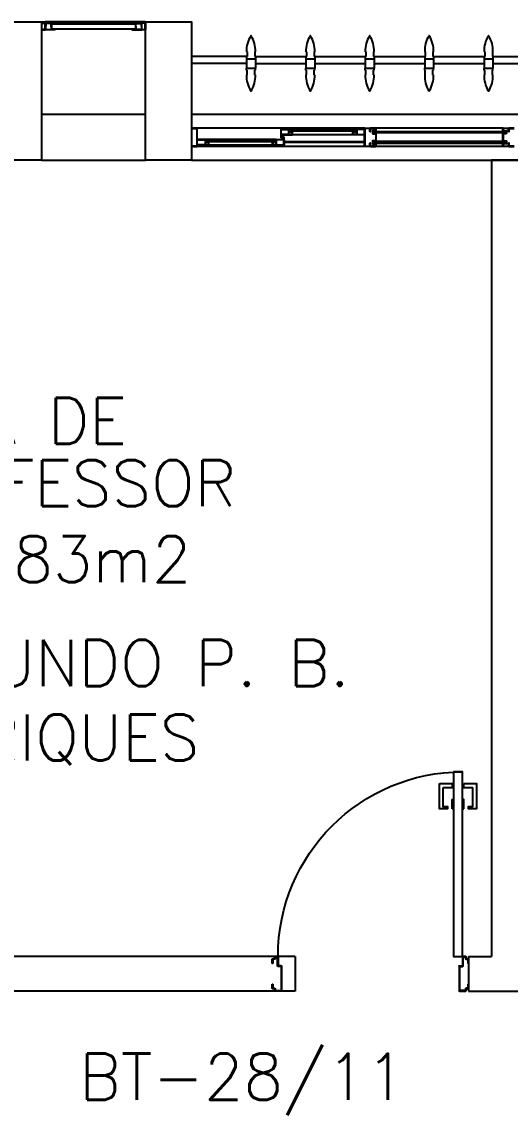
# Model space of a CAD drawing. Header units: millimetres. Extents: x 2128 to 2646, y 1972 to 2207.
# Drawn here: x 2401.926 to 2404.043, y 2021.227 to 2025.965 of the extents above; entities that cross this region are included whole.
import ezdxf

# ---------------------------------------------------------------- set-up
doc = ezdxf.new("R2010")
doc.units = ezdxf.units.MM
for name, color, linetype in [('AR-ALV', 2, 'Continuous'), ('AR-ESQ', 1, 'Continuous'), ('AR-ESTC', 3, 'Continuous'), ('AR-PEITORIL', 1, 'Continuous'), ('AR-PORTA', 1, 'Continuous'), ('BR-PAINEL', 1, 'Continuous'), ('BR-SUPORTE', 1, 'Continuous'), ('DT-ESQ-BAGUETE-C', 1, 'Continuous'), ('DT-ESQ-BAGUETE-V', 1, 'Continuous'), ('DT-ESQ-CHAPA DOBRADA-V', 1, 'Continuous'), ('DT-ESQ-MARCO-V', 1, 'Continuous'), ('DT-ESQ-PERFIL CADEIRA-C', 2, 'Continuous'), ('DT-ESQ-PERFIL CADEIRA-V', 2, 'Continuous'), ('DT-ESQ-PERFIL U SIMPLES-C', 2, 'Continuous'), ('DT-ESQ-PERFIL U-C', 2, 'Continuous'), ('DT-ESQ-PERFIL U-V', 1, 'Continuous'), ('DT-ESQ-VENEZIANA-C', 1, 'Continuous'), ('DT-ESQ-VENEZIANA-V', 1, 'Continuous'), ('DT-ESQ-VIDRO-C', 2, 'Continuous'), ('DT-ESQ-VIDRO-V', 71, 'Continuous'), ('DT-TXTMOD', 1, 'Continuous'), ('ENDEREÇO', 2, 'Continuous'), ('maçaneta', 1, 'Continuous'), ('mov', 1, 'Continuous'), ('PM-PERFIL U-C', 2, 'Continuous'), ('pm1', 2, 'Continuous'), ('TEXTO', 2, 'Continuous'), ('Área', 2, 'Continuous')]:
    doc.layers.add(name, color=color, linetype=linetype)
doc.styles.add('S10', font='simplex.shx', dxfattribs={"height": 0.1})
doc.styles.add('UNB-100', font='simplex.shx', dxfattribs={"height": 0.2})
doc.styles.add('UNB1-100', font='simplex.shx', dxfattribs={"height": 0.2})

# ---------------------------------------------------------------- blocks, each defined once
blk = doc.blocks.new('EF35-P')
at = {"layer": 'DT-ESQ-BAGUETE-C', "ltscale": 0.1}
for points in [[(4.7975, -0.08), (4.784, -0.08), (4.784, -0.0785), (4.797, -0.0785, 0.414214), (4.7975, -0.078), (4.7975, -0.067, 0.414214), (4.797, -0.0665), (4.784, -0.0665), (4.784, -0.065), (4.7975, -0.065, -0.414214), (4.799, -0.0665), (4.799, -0.0785, -0.414214)], [(5.0765, -0.08), (5.09, -0.08), (5.09, -0.0785), (5.077, -0.0785, -0.414214), (5.0765, -0.078), (5.0765, -0.067, -0.414214), (5.077, -0.0665), (5.09, -0.0665), (5.09, -0.065), (5.0765, -0.065, 0.414214), (5.075, -0.0665), (5.075, -0.0785, 0.414214)], [(4.4485, -0.125), (4.435, -0.125), (4.435, -0.1235), (4.448, -0.1235, 0.414214), (4.4485, -0.123), (4.4485, -0.112, 0.414214), (4.448, -0.1115), (4.435, -0.1115), (4.435, -0.11), (4.4485, -0.11, -0.414214), (4.45, -0.1115), (4.45, -0.1235, -0.414214)], [(4.714, -0.125), (4.7275, -0.125), (4.7275, -0.1235), (4.7145, -0.1235, -0.414214), (4.714, -0.123), (4.714, -0.112, -0.414214), (4.7145, -0.1115), (4.7275, -0.1115), (4.7275, -0.11), (4.714, -0.11, 0.414214), (4.7125, -0.1115), (4.7125, -0.1235, 0.414214)]]:
    blk.add_lwpolyline(points, format="xyb", close=True, dxfattribs=at)
at = {"layer": 'DT-ESQ-BAGUETE-V', "ltscale": 0.1}
for p, q in [((4.7975, -0.065), (5.0765, -0.065)), ((4.4485, -0.11), (4.714, -0.11))]:
    blk.add_line(p, q, dxfattribs=at)
at = {"layer": 'DT-ESQ-CHAPA DOBRADA-V', "ltscale": 0.1}
for p, q in [((4.4, -0.077), (4.749, -0.077)), ((4.4, -0.08), (4.749, -0.08))]:
    blk.add_line(p, q, dxfattribs=at)
at = {"layer": 'DT-ESQ-MARCO-V', "ltscale": 0.1}
for p, q in [((3.7985, -0.06), (4.3515, -0.06)), ((3.7985, -0.14), (4.3515, -0.14))]:
    blk.add_line(p, q, dxfattribs=at)
at = {"layer": 'DT-ESQ-PERFIL CADEIRA-C', "ltscale": 0.1}
for p, q in [((4.751, -0.0885), (4.7975, -0.0885)), ((5.125, -0.0885), (5.0765, -0.0885)), ((4.4, -0.1335), (4.4485, -0.1335)), ((4.7605, -0.1335), (4.714, -0.1335))]:
    blk.add_line(p, q, dxfattribs=at)
for points in [[(4.7975, -0.087, -1), (4.7975, -0.09), (4.751, -0.09, -0.414214), (4.749, -0.088), (4.749, -0.067, -0.414214), (4.751, -0.065), (4.7825, -0.065, -0.414214), (4.784, -0.0665), (4.784, -0.087)], [(4.784, -0.0885, -0.198913), (4.7829, -0.0881, -0.198913), (4.7825, -0.087), (4.7825, -0.067, 0.414214), (4.782, -0.0665), (4.751, -0.0665, 0.414214), (4.7505, -0.067), (4.7505, -0.088, 0.414214), (4.751, -0.0885)], [(5.0765, -0.09), (5.125, -0.09), (5.125, -0.0885), (5.09, -0.0885, 0.198912), (5.0911, -0.0881, 0.198913), (5.0915, -0.087), (5.0915, -0.067, -0.414214), (5.092, -0.0665), (5.125, -0.0665), (5.125, -0.065), (5.0915, -0.065, 0.414214), (5.09, -0.0665), (5.09, -0.0785), (5.09, -0.08), (5.09, -0.087), (5.0765, -0.087, 1)], [(4.4485, -0.135), (4.4, -0.135), (4.4, -0.1335), (4.435, -0.1335, -0.198912), (4.4339, -0.1331, -0.198913), (4.4335, -0.132), (4.4335, -0.112, 0.414214), (4.433, -0.1115), (4.4, -0.1115), (4.4, -0.11), (4.4335, -0.11, -0.414214), (4.435, -0.1115), (4.435, -0.1235), (4.435, -0.125), (4.435, -0.132), (4.4485, -0.132, -1)], [(4.714, -0.132, 1), (4.714, -0.135), (4.7605, -0.135, 0.414214), (4.7625, -0.133), (4.7625, -0.112, 0.414214), (4.7605, -0.11), (4.729, -0.11, 0.414214), (4.7275, -0.1115), (4.7275, -0.132)], [(4.7275, -0.1335, 0.198913), (4.7286, -0.1331, 0.198913), (4.729, -0.132), (4.729, -0.112, -0.414214), (4.7295, -0.1115), (4.7605, -0.1115, -0.414214), (4.761, -0.112), (4.761, -0.133, -0.414214), (4.7605, -0.1335)]]:
    blk.add_lwpolyline(points, format="xyb", close=True, dxfattribs=at)
at = {"layer": 'DT-ESQ-PERFIL CADEIRA-V', "ltscale": 0.1}
for p, q in [((4.7825, -0.09), (5.0765, -0.09)), ((4.4485, -0.135), (4.714, -0.135))]:
    blk.add_line(p, q, dxfattribs=at)
at = {"layer": 'DT-ESQ-PERFIL U SIMPLES-C', "ltscale": 0.1}
for points in [[(4.751, -0.102), (4.759, -0.102), (4.759, -0.1005), (4.751, -0.1005, -0.414214), (4.7505, -0.1), (4.7505, -0.092, -0.414214), (4.751, -0.0915), (4.759, -0.0915), (4.759, -0.09), (4.751, -0.09, 0.414214), (4.749, -0.092), (4.749, -0.1, 0.414214)], [(4.7605, -0.098), (4.7525, -0.098), (4.7525, -0.0995), (4.7605, -0.0995, -0.414214), (4.761, -0.1), (4.761, -0.108, -0.414214), (4.7605, -0.1085), (4.7525, -0.1085), (4.7525, -0.11), (4.7605, -0.11, 0.414214), (4.7625, -0.108), (4.7625, -0.1, 0.414214)]]:
    blk.add_lwpolyline(points, format="xyb", close=True, dxfattribs=at)
at = {"layer": 'DT-ESQ-PERFIL U-C', "ltscale": 0.1}
for points in [[(3.7515, -0.14), (3.7735, -0.14, 0.414214), (3.775, -0.1385), (3.775, -0.125), (3.7735, -0.125), (3.7735, -0.138, -0.414214), (3.773, -0.1385), (3.752, -0.1385, -0.414214)], [(3.752, -0.0615), (3.773, -0.0615, -0.414214), (3.7735, -0.062), (3.7735, -0.075), (3.775, -0.075), (3.775, -0.0615, 0.414214), (3.7735, -0.06), (3.7515, -0.06, 0.414214)]]:
    blk.add_lwpolyline(points, format="xyb", dxfattribs=at)
for points in [[(3.8, -0.1285), (3.8, -0.1385, -0.414214), (3.7985, -0.14), (3.7765, -0.14, -0.414214), (3.775, -0.1385), (3.775, -0.125), (3.7765, -0.125), (3.7765, -0.138, 0.414214), (3.777, -0.1385), (3.798, -0.1385, 0.414214), (3.7985, -0.138), (3.7985, -0.1285), (3.7855, -0.1285, -0.414214), (3.784, -0.127), (3.784, -0.117, -0.414214), (3.7855, -0.1155), (3.7985, -0.1155), (3.7985, -0.0845), (3.7855, -0.0845, -0.414214), (3.784, -0.083), (3.784, -0.073, -0.414214), (3.7855, -0.0715), (3.7985, -0.0715), (3.7985, -0.062, 0.414214), (3.798, -0.0615), (3.777, -0.0615, 0.414214), (3.7765, -0.062), (3.7765, -0.075), (3.775, -0.075), (3.775, -0.0615, -0.414214), (3.7765, -0.06), (3.7985, -0.06, -0.414214), (3.8, -0.0615), (3.8, -0.0715, -0.414214), (3.7985, -0.073), (3.7855, -0.073), (3.7855, -0.083), (3.7985, -0.083), (3.7985, -0.083, -0.414214), (3.8, -0.0845), (3.8, -0.1155, -0.414214), (3.7985, -0.117), (3.7985, -0.117), (3.7855, -0.117), (3.7855, -0.127), (3.7985, -0.127, -0.414214)], [(4.35, -0.1285), (4.35, -0.1385, 0.414214), (4.3515, -0.14), (4.3735, -0.14, 0.414214), (4.375, -0.1385), (4.375, -0.125), (4.3735, -0.125), (4.3735, -0.138, -0.414214), (4.373, -0.1385), (4.352, -0.1385, -0.414214), (4.3515, -0.138), (4.3515, -0.1285), (4.3645, -0.1285, 0.414214), (4.366, -0.127), (4.366, -0.117, 0.414214), (4.3645, -0.1155), (4.3515, -0.1155), (4.3515, -0.0845), (4.3645, -0.0845, 0.414214), (4.366, -0.083), (4.366, -0.073, 0.414214), (4.3645, -0.0715), (4.3515, -0.0715), (4.3515, -0.062, -0.414214), (4.352, -0.0615), (4.373, -0.0615, -0.414214), (4.3735, -0.062), (4.3735, -0.075), (4.375, -0.075), (4.375, -0.0615, 0.414214), (4.3735, -0.06), (4.3515, -0.06, 0.414214), (4.35, -0.0615), (4.35, -0.0715, 0.414214), (4.3515, -0.073), (4.3645, -0.073), (4.3645, -0.083), (4.3515, -0.083), (4.3515, -0.083, 0.414214), (4.35, -0.0845), (4.35, -0.1155, 0.414214), (4.3515, -0.117), (4.3515, -0.117), (4.3645, -0.117), (4.3645, -0.127), (4.3515, -0.127, 0.414214)], [(4.375, -0.0615, -0.414214), (4.3765, -0.06), (4.3985, -0.06, -0.414214), (4.4, -0.0615), (4.4, -0.1385, -0.414214), (4.3985, -0.14), (4.3765, -0.14, -0.414214), (4.375, -0.1385), (4.375, -0.125), (4.3765, -0.125), (4.3765, -0.138, 0.414214), (4.377, -0.1385), (4.398, -0.1385, 0.414214), (4.3985, -0.138), (4.3985, -0.062, 0.414214), (4.398, -0.0615), (4.377, -0.0615, 0.414214), (4.3765, -0.062), (4.3765, -0.075), (4.375, -0.075)], [(5.15, -0.0615, 0.414214), (5.1485, -0.06), (5.1265, -0.06, 0.414214), (5.125, -0.0615), (5.125, -0.1385, 0.414214), (5.1265, -0.14), (5.1485, -0.14, 0.414214), (5.15, -0.1385), (5.15, -0.125), (5.1485, -0.125), (5.1485, -0.138, -0.414214), (5.148, -0.1385), (5.127, -0.1385, -0.414214), (5.1265, -0.138), (5.1265, -0.062, -0.414214), (5.127, -0.0615), (5.148, -0.0615, -0.414214), (5.1485, -0.062), (5.1485, -0.075), (5.15, -0.075)]]:
    blk.add_lwpolyline(points, format="xyb", close=True, dxfattribs=at)
at = {"layer": 'DT-ESQ-PERFIL U-V', "ltscale": 0.1}
for p, q in [((4.3985, -0.06), (5.1265, -0.06)), ((4.3985, -0.14), (5.1265, -0.14))]:
    blk.add_line(p, q, dxfattribs=at)
at = {"layer": 'DT-ESQ-VIDRO-C', "ltscale": 0.1}
for points in [[(4.3625, -0.081), (4.3625, -0.075), (3.7875, -0.075), (3.7875, -0.081)], [(5.0875, -0.085), (5.0875, -0.082), (4.7865, -0.082), (4.7865, -0.085)], [(4.438, -0.13), (4.438, -0.127), (4.7245, -0.127), (4.7245, -0.13)]]:
    blk.add_lwpolyline(points, close=True, dxfattribs=at)
at = {"layer": 'DT-ESQ-VIDRO-V', "ltscale": 0.1}
blk.add_lwpolyline([(4.3625, -0.119), (4.3625, -0.125), (3.7875, -0.125), (3.7875, -0.119)], close=True, dxfattribs=at)
at = {"layer": 'DT-TXTMOD', "ltscale": 0.1, "style": 'S10', "flags": 3}
for tag, p in [('M01', (0.025, -0.28)), ('M02', (0.3253, -0.28)), ('M03', (0.627, -0.28)), ('M04', (0.9288, -0.28)), ('M05', (1.2306, -0.28)), ('M06', (1.5323, -0.28)), ('M07', (1.8341, -0.28)), ('M08', (2.1359, -0.28)), ('M09', (2.4376, -0.28)), ('M10', (2.7394, -0.28)), ('M11', (3.0412, -0.28)), ('M12', (3.3429, -0.28)), ('M13', (3.6447, -0.28)), ('M14', (3.9464, -0.28)), ('M15', (4.2482, -0.28)), ('M16', (4.55, -0.28)), ('M17', (4.8517, -0.28))]:
    blk.add_attdef(tag, p, '', height=0.1, dxfattribs=at)
blk = doc.blocks.new('PM3')
at = {"layer": 'maçaneta'}
for points in [[(0.02, 0.825), (-0.035, 0.825), (-0.035, 0.715), (0, 0.715), (0, 0.725), (-0.02, 0.725), (-0.02, 0.8035, -0.414214), (-0.0185, 0.805), (0.02, 0.805)], [(0.125, 0.825), (0.07, 0.825), (0.07, 0.805), (0.1085, 0.805, -0.414214), (0.11, 0.8035), (0.11, 0.725), (0.09, 0.725), (0.09, 0.715), (0.125, 0.715)]]:
    blk.add_lwpolyline(points, format="xyb", close=True, dxfattribs=at)
for points in [[(0.02, 0.715), (0.02, 0.755), (0.025, 0.755), (0.025, 0.715)], [(0.07, 0.715), (0.07, 0.755), (0.065, 0.755), (0.065, 0.715)]]:
    blk.add_lwpolyline(points, close=True, dxfattribs=at)
at = {"layer": 'mov'}
blk.add_arc((0.025, 0.075), 0.8, 0, 90, dxfattribs=at)
at = {"layer": 'PM-PERFIL U-C'}
for p, q in [((0, 0.045), (0, 0.0635)), ((0.0015, 0.065), (0.01, 0.065)), ((0.002, 0.063), (0.002, 0.045)), ((0.0105, 0.063), (0.002, 0.063)), ((0.01, 0.065), (0.01, 0.0735)), ((0.0115, 0.075), (0.0235, 0.075)), ((0.012, 0.073), (0.012, 0.0645)), ((0.023, 0.073), (0.012, 0.073)), ((0.023, 0.0335), (0.023, 0.073)), ((0.025, 0.0735), (0.025, 0.034)), ((0.825, 0.0735), (0.825, 0.034)), ((0.8385, 0.075), (0.8265, 0.075)), ((0.827, 0.073), (0.838, 0.073)), ((0.827, 0.0335), (0.827, 0.073)), ((0.838, 0.073), (0.838, 0.0645)), ((0.8395, 0.063), (0.848, 0.063)), ((0.84, 0.065), (0.84, 0.0735)), ((0.8485, 0.065), (0.84, 0.065)), ((0.848, 0.063), (0.848, 0.045)), ((0.85, 0.045), (0.85, 0.0635)), ((0.002, 0.045), (0, 0.045)), ((0.038, 0.032), (0.0245, 0.032)), ((0.0385, 0.034), (0.025, 0.034)), ((0.038, 0.032), (0.038, -0.073)), ((0.04, 0.0325), (0.04, -0.0735)), ((0.81, 0.0325), (0.81, -0.0735)), ((0.8115, 0.034), (0.825, 0.034)), ((0.812, 0.032), (0.8255, 0.032)), ((0.812, 0.032), (0.812, -0.073)), ((0.848, 0.045), (0.85, 0.045)), ((0, -0.045), (0.002, -0.045)), ((0, -0.0635), (0, -0.045)), ((0.002, -0.045), (0.002, -0.063)), ((0.85, -0.045), (0.848, -0.045)), ((0.848, -0.045), (0.848, -0.063)), ((0.85, -0.0635), (0.85, -0.045)), ((0.01, -0.065), (0.0015, -0.065)), ((0.002, -0.063), (0.0105, -0.063)), ((0.01, -0.0735), (0.01, -0.065)), ((0.0385, -0.075), (0.0115, -0.075)), ((0.012, -0.0645), (0.012, -0.073)), ((0.012, -0.073), (0.038, -0.073)), ((0.8115, -0.075), (0.8385, -0.075)), ((0.838, -0.073), (0.812, -0.073)), ((0.838, -0.0645), (0.838, -0.073)), ((0.848, -0.063), (0.8395, -0.063)), ((0.84, -0.0735), (0.84, -0.065)), ((0.84, -0.065), (0.8485, -0.065))]:
    blk.add_line(p, q, dxfattribs=at)
for centre, start, end in [((0.0015, 0.0635), 90, 180), ((0.0115, 0.0735), 90, 180), ((0.0105, 0.0645), 270, 0), ((0.0235, 0.0735), 360, 90), ((0.8265, 0.0735), 90, 180), ((0.8395, 0.0645), 180, 270), ((0.8385, 0.0735), 0, 90), ((0.8485, 0.0635), 0, 90), ((0.0245, 0.0335), 180, 270), ((0.0385, 0.0325), 0, 90), ((0.8115, 0.0325), 90, 180), ((0.8255, 0.0335), 270, 0), ((0.0015, -0.0635), 180, 270), ((0.0115, -0.0735), 180, 270), ((0.0105, -0.0645), 0, 90), ((0.0385, -0.0735), 269.9386, 0), ((0.8115, -0.0735), 180, 270.0614), ((0.8395, -0.0645), 90, 180), ((0.8385, -0.0735), 270, 0), ((0.8485, -0.0635), 270, 0)]:
    blk.add_arc(centre, 0.0015, start, end, dxfattribs=at)
at = {"layer": 'pm1'}
blk.add_lwpolyline([(0.065, 0.875), (0.065, 0.075), (0.025, 0.075), (0.025, 0.875)], close=True, dxfattribs=at)
blk = doc.blocks.new('EF01C-P')
at = {"layer": 'DT-ESQ-BAGUETE-C', "ltscale": 0.1}
for points in [[(0.0015, 0.035), (0.015, 0.035), (0.015, 0.0335), (0.0015, 0.0335), (0.0015, 0.005), (0.015, 0.005), (0.015, 0.0035), (0.0015, 0.0035, -0.414214), (0, 0.005), (0, 0.0335, -0.414214)], [(0.4485, 0.035), (0.435, 0.035), (0.435, 0.0335), (0.4485, 0.0335), (0.4485, 0.005), (0.435, 0.005), (0.435, 0.0035), (0.4485, 0.0035, 0.414214), (0.45, 0.005), (0.45, 0.0335, 0.414214)]]:
    blk.add_lwpolyline(points, format="xyb", close=True, dxfattribs=at)
at = {"layer": 'DT-ESQ-PERFIL CADEIRA-C', "ltscale": 0.1}
for points in [[(0.01, 0.0015), (0.01, 0.003), (0.0015, 0.003, 1), (0.0015, 0), (0.015, 0, 0.414214), (0.0165, 0.0015), (0.0165, 0.0335), (0.043, 0.0335)], [(0.043, 0.0065), (0.018, 0.0065), (0.018, 0.0165), (0.0165, 0.0165), (0.0165, 0.0065, 0.414214), (0.018, 0.005), (0.043, 0.005), (0.0565, 0.005, 1), (0.0565, 0.008), (0.043, 0.008), (0.043, 0.02), (0.043, 0.032), (0.0565, 0.032, 1), (0.0565, 0.035), (0.043, 0.035), (0.0165, 0.035, 0.414214), (0.015, 0.0335), (0.015, 0.0015), (0.0015, 0.0015)], [(0.0415, 0.02), (0.0415, 0.032, -0.414214), (0.043, 0.0335), (0.0565, 0.0335)], [(0.0415, 0.02), (0.0415, 0.008, 0.414214), (0.043, 0.0065), (0.0565, 0.0065)], [(0.407, 0.0065), (0.432, 0.0065), (0.432, 0.0165), (0.4335, 0.0165), (0.4335, 0.0065, -0.414214), (0.432, 0.005), (0.407, 0.005), (0.3935, 0.005, -1), (0.3935, 0.008), (0.407, 0.008), (0.407, 0.02), (0.407, 0.032), (0.3935, 0.032, -1), (0.3935, 0.035), (0.407, 0.035), (0.4335, 0.035, -0.414214), (0.435, 0.0335), (0.435, 0.0015), (0.4485, 0.0015)], [(0.4085, 0.02), (0.4085, 0.032, 0.414214), (0.407, 0.0335), (0.3935, 0.0335)], [(0.4085, 0.02), (0.4085, 0.008, -0.414214), (0.407, 0.0065), (0.3935, 0.0065)], [(0.44, 0.0015), (0.44, 0.003), (0.4485, 0.003, -1), (0.4485, 0), (0.435, 0, -0.414214), (0.4335, 0.0015), (0.4335, 0.0335), (0.407, 0.0335)]]:
    blk.add_lwpolyline(points, format="xyb", dxfattribs=at)
at = {"layer": 'DT-ESQ-PERFIL CADEIRA-V', "ltscale": 0.1}
blk.add_line((0.015, 0), (0.435, 0), dxfattribs=at)
at = {"layer": 'DT-ESQ-VENEZIANA-C', "ltscale": 0.1}
for p, q in [((0.043, 0.0105), (0.407, 0.0105)), ((0.043, 0.009), (0.407, 0.009))]:
    blk.add_line(p, q, dxfattribs=at)
at = {"layer": 'DT-ESQ-VENEZIANA-V', "ltscale": 0.1}
blk.add_line((0.043, 0.031), (0.407, 0.031), dxfattribs=at)
at = {"layer": 'DT-TXTMOD', "ltscale": 0.1, "style": 'S10', "flags": 3}
blk.add_attdef('EF01C', (0.0208, -0.14), '', height=0.1, dxfattribs=at)

msp = doc.modelspace()

# ---------------------------------------------------------------- linework, layer by layer
at = {"layer": 'AR-ALV'}
for p, q in [((2402.0115, 2025.5651), (2402.4615, 2025.5651)), ((2402.0115, 2025.3651), (2402.4615, 2025.3651)), ((2403.9615, 2025.3651), (2403.9615, 2021.9151)), ((2404.1115, 2025.3651), (2403.9615, 2025.3651)), ((2403.1115, 2021.9151), (2401.1115, 2021.9151)), ((2403.1115, 2021.9151), (2403.1115, 2021.7651)), ((2403.8615, 2021.9151), (2403.8615, 2021.7651)), ((2403.8615, 2021.9151), (2403.9615, 2021.9151)), ((2403.1115, 2021.7651), (2399.0615, 2021.7651)), ((2403.8615, 2021.7651), (2404.2115, 2021.7651))]:
    msp.add_line(p, q, dxfattribs=at)
at = {"layer": 'AR-ESTC'}
for points in [[(2402.0115, 2025.3651), (2401.8115, 2025.3651), (2401.8115, 2025.9651), (2402.0115, 2025.9651)], [(2402.6615, 2025.3651), (2402.4615, 2025.3651), (2402.4615, 2025.9651), (2402.6615, 2025.9651)]]:
    msp.add_lwpolyline(points, close=True, dxfattribs=at)
at = {"layer": 'AR-PEITORIL'}
for p, q in [((2402.6615, 2025.5651), (2407.8115, 2025.5651)), ((2402.6615, 2025.3651), (2407.8115, 2025.3651))]:
    msp.add_line(p, q, dxfattribs=at)
at = {"layer": 'BR-PAINEL'}
for p, q in [((2402.8998, 2025.8351), (2402.9023, 2025.8351)), ((2402.8998, 2025.8151), (2402.8998, 2025.8051)), ((2402.8998, 2025.8151), (2402.9023, 2025.8151)), ((2402.8998, 2025.8051), (2402.9382, 2025.8051)), ((2402.8998, 2025.8051), (2402.8998, 2025.7651)), ((2402.9023, 2025.8351), (2402.9023, 2025.8151)), ((2402.9357, 2025.8351), (2402.9357, 2025.8151)), ((2402.9382, 2025.8351), (2402.9357, 2025.8351)), ((2402.9382, 2025.8151), (2402.9357, 2025.8151)), ((2402.9382, 2025.8151), (2402.9382, 2025.8051)), ((2402.9382, 2025.8051), (2402.9382, 2025.7651)), ((2403.1573, 2025.8351), (2403.1598, 2025.8351)), ((2403.1573, 2025.8151), (2403.1573, 2025.8051)), ((2403.1573, 2025.8151), (2403.1598, 2025.8151)), ((2403.1573, 2025.8051), (2403.1957, 2025.8051)), ((2403.1573, 2025.8051), (2403.1573, 2025.7651)), ((2403.1598, 2025.8351), (2403.1598, 2025.8151)), ((2403.1932, 2025.8351), (2403.1932, 2025.8151)), ((2403.1957, 2025.8351), (2403.1932, 2025.8351)), ((2403.1957, 2025.8151), (2403.1932, 2025.8151)), ((2403.1957, 2025.8151), (2403.1957, 2025.8051)), ((2403.1957, 2025.8051), (2403.1957, 2025.7651)), ((2403.4148, 2025.8351), (2403.4173, 2025.8351)), ((2403.4148, 2025.8151), (2403.4148, 2025.8051)), ((2403.4148, 2025.8151), (2403.4173, 2025.8151)), ((2403.4148, 2025.8051), (2403.4532, 2025.8051)), ((2403.4148, 2025.8051), (2403.4148, 2025.7651)), ((2403.4173, 2025.8351), (2403.4173, 2025.8151)), ((2403.4507, 2025.8351), (2403.4507, 2025.8151)), ((2403.4532, 2025.8351), (2403.4507, 2025.8351)), ((2403.4532, 2025.8151), (2403.4507, 2025.8151)), ((2403.4532, 2025.8151), (2403.4532, 2025.8051)), ((2403.4532, 2025.8051), (2403.4532, 2025.7651)), ((2403.6723, 2025.8351), (2403.6748, 2025.8351)), ((2403.6723, 2025.8151), (2403.6723, 2025.8051)), ((2403.6723, 2025.8151), (2403.6748, 2025.8151)), ((2403.6723, 2025.8051), (2403.7107, 2025.8051)), ((2403.6723, 2025.8051), (2403.6723, 2025.7651)), ((2403.6748, 2025.8351), (2403.6748, 2025.8151)), ((2403.7082, 2025.8351), (2403.7082, 2025.8151)), ((2403.7107, 2025.8351), (2403.7082, 2025.8351)), ((2403.7107, 2025.8151), (2403.7082, 2025.8151)), ((2403.7107, 2025.8151), (2403.7107, 2025.8051)), ((2403.7107, 2025.8051), (2403.7107, 2025.7651)), ((2403.9298, 2025.8351), (2403.9323, 2025.8351)), ((2403.9298, 2025.8151), (2403.9298, 2025.8051)), ((2403.9298, 2025.8151), (2403.9323, 2025.8151)), ((2403.9298, 2025.8051), (2403.9682, 2025.8051)), ((2403.9298, 2025.8051), (2403.9298, 2025.7651)), ((2403.9323, 2025.8351), (2403.9323, 2025.8151)), ((2403.9657, 2025.8351), (2403.9657, 2025.8151)), ((2403.9682, 2025.8351), (2403.9657, 2025.8351)), ((2403.9682, 2025.8151), (2403.9657, 2025.8151)), ((2403.9682, 2025.8151), (2403.9682, 2025.8051)), ((2403.9682, 2025.8051), (2403.9682, 2025.7651)), ((2402.8998, 2025.7651), (2402.9382, 2025.7651)), ((2402.8998, 2025.7551), (2402.8998, 2025.7651)), ((2402.8998, 2025.7551), (2402.9023, 2025.7551)), ((2402.9023, 2025.7351), (2402.9023, 2025.7551)), ((2402.9382, 2025.7551), (2402.9357, 2025.7551)), ((2402.9357, 2025.7351), (2402.9357, 2025.7551)), ((2402.9382, 2025.7551), (2402.9382, 2025.7651)), ((2403.1573, 2025.7651), (2403.1957, 2025.7651)), ((2403.1573, 2025.7551), (2403.1573, 2025.7651)), ((2403.1573, 2025.7551), (2403.1598, 2025.7551)), ((2403.1598, 2025.7351), (2403.1598, 2025.7551)), ((2403.1957, 2025.7551), (2403.1932, 2025.7551)), ((2403.1932, 2025.7351), (2403.1932, 2025.7551)), ((2403.1957, 2025.7551), (2403.1957, 2025.7651)), ((2403.4148, 2025.7651), (2403.4532, 2025.7651)), ((2403.4148, 2025.7551), (2403.4148, 2025.7651)), ((2403.4148, 2025.7551), (2403.4173, 2025.7551)), ((2403.4173, 2025.7351), (2403.4173, 2025.7551)), ((2403.4532, 2025.7551), (2403.4507, 2025.7551)), ((2403.4507, 2025.7351), (2403.4507, 2025.7551)), ((2403.4532, 2025.7551), (2403.4532, 2025.7651)), ((2403.6723, 2025.7651), (2403.7107, 2025.7651)), ((2403.6723, 2025.7551), (2403.6723, 2025.7651)), ((2403.6723, 2025.7551), (2403.6748, 2025.7551)), ((2403.6748, 2025.7351), (2403.6748, 2025.7551)), ((2403.7107, 2025.7551), (2403.7082, 2025.7551)), ((2403.7082, 2025.7351), (2403.7082, 2025.7551)), ((2403.7107, 2025.7551), (2403.7107, 2025.7651)), ((2403.9298, 2025.7651), (2403.9682, 2025.7651)), ((2403.9298, 2025.7551), (2403.9298, 2025.7651)), ((2403.9298, 2025.7551), (2403.9323, 2025.7551)), ((2403.9323, 2025.7351), (2403.9323, 2025.7551)), ((2403.9682, 2025.7551), (2403.9657, 2025.7551)), ((2403.9657, 2025.7351), (2403.9657, 2025.7551)), ((2403.9682, 2025.7551), (2403.9682, 2025.7651)), ((2402.8998, 2025.7351), (2402.9023, 2025.7351)), ((2402.9382, 2025.7351), (2402.9357, 2025.7351)), ((2403.1573, 2025.7351), (2403.1598, 2025.7351)), ((2403.1957, 2025.7351), (2403.1932, 2025.7351)), ((2403.4148, 2025.7351), (2403.4173, 2025.7351)), ((2403.4532, 2025.7351), (2403.4507, 2025.7351)), ((2403.6723, 2025.7351), (2403.6748, 2025.7351)), ((2403.7107, 2025.7351), (2403.7082, 2025.7351)), ((2403.9298, 2025.7351), (2403.9323, 2025.7351)), ((2403.9682, 2025.7351), (2403.9657, 2025.7351))]:
    msp.add_line(p, q, dxfattribs=at)
for centre, radius, start, end in [((2403.0248, 2025.839), 0.1251, 148.4721, 181.772), ((2402.919, 2025.9038), 0.001, 37.1012, 142.8988), ((2402.8132, 2025.839), 0.1251, 358.228, 31.5279), ((2403.2823, 2025.839), 0.1251, 148.4721, 181.772), ((2403.1765, 2025.9038), 0.001, 37.1012, 142.8988), ((2403.0707, 2025.839), 0.1251, 358.228, 31.5279), ((2403.5398, 2025.839), 0.1251, 148.4721, 181.772), ((2403.434, 2025.9038), 0.001, 37.1012, 142.8988), ((2403.3282, 2025.839), 0.1251, 358.228, 31.5279), ((2403.7973, 2025.839), 0.1251, 148.4721, 181.772), ((2403.6915, 2025.9038), 0.001, 37.1012, 142.8988), ((2403.5857, 2025.839), 0.1251, 358.228, 31.5279), ((2404.0548, 2025.839), 0.1251, 148.4721, 181.772), ((2403.949, 2025.9038), 0.001, 37.1012, 142.8988), ((2403.8432, 2025.839), 0.1251, 358.228, 31.5279), ((2403.0248, 2025.7313), 0.1251, 178.228, 211.5279), ((2402.8132, 2025.7313), 0.1251, 328.4721, 1.772), ((2403.2823, 2025.7313), 0.1251, 178.228, 211.5279), ((2403.0707, 2025.7313), 0.1251, 328.4721, 1.772), ((2403.5398, 2025.7313), 0.1251, 178.228, 211.5279), ((2403.3282, 2025.7313), 0.1251, 328.4721, 1.772), ((2403.7973, 2025.7313), 0.1251, 178.228, 211.5279), ((2403.5857, 2025.7313), 0.1251, 328.4721, 1.772), ((2404.0548, 2025.7313), 0.1251, 178.228, 211.5279), ((2403.8432, 2025.7313), 0.1251, 328.4721, 1.772), ((2402.919, 2025.6665), 0.001, 217.1012, 322.8988), ((2403.1765, 2025.6665), 0.001, 217.1012, 322.8988), ((2403.434, 2025.6665), 0.001, 217.1012, 322.8988), ((2403.6915, 2025.6665), 0.001, 217.1012, 322.8988), ((2403.949, 2025.6665), 0.001, 217.1012, 322.8988)]:
    msp.add_arc(centre, radius, start, end, dxfattribs=at)
at = {"layer": 'BR-SUPORTE'}
for p, q in [((2402.8998, 2025.8151), (2402.6615, 2025.8151)), ((2402.9382, 2025.8151), (2403.1598, 2025.8151)), ((2403.1957, 2025.8151), (2403.4173, 2025.8151)), ((2403.4532, 2025.8151), (2403.6748, 2025.8151)), ((2403.7107, 2025.8151), (2403.9323, 2025.8151)), ((2403.9682, 2025.8151), (2404.1898, 2025.8151)), ((2402.8998, 2025.7851), (2402.6615, 2025.7851)), ((2402.9382, 2025.7851), (2403.1573, 2025.7851)), ((2403.1957, 2025.7851), (2403.4148, 2025.7851)), ((2403.4532, 2025.7851), (2403.6723, 2025.7851)), ((2403.7107, 2025.7851), (2403.9298, 2025.7851)), ((2403.9682, 2025.7851), (2404.1873, 2025.7851))]:
    msp.add_line(p, q, dxfattribs=at)

# ---------------------------------------------------------------- block references
at = {"layer": 'AR-ESQ', "rotation": 180}
for name, p in [('EF01C-P', (2402.4615, 2025.9651)), ('EF35-P', (2407.8115, 2025.3651))]:
    msp.add_blockref(name, p, dxfattribs=at)
at = {"layer": 'AR-PORTA', "xscale": -1}
msp.add_blockref('PM3', (2403.8615, 2021.8401), dxfattribs=at)

# ---------------------------------------------------------------- texts
at = {"layer": 'ENDEREÇO', "style": 'UNB1-100'}
msp.add_text('BT-28/11', height=0.2, dxfattribs=at).set_placement((2402.1755, 2021.294))
at = {"layer": 'TEXTO', "style": 'UNB-100'}
for s, p in [('SALA DE', (2401.2757, 2024.1362)), ('PROFESSOR', (2401.2777, 2023.8658)), ('RAIMUNDO P. B.', (2401.1869, 2023.0866)), ('HENRIQUES', (2401.1954, 2022.7639))]:
    msp.add_text(s, height=0.2, dxfattribs=at).set_placement(p)
at = {"layer": 'Área', "style": 'UNB-100'}
msp.add_text('A=9,83m2', height=0.2, dxfattribs=at).set_placement((2401.2551, 2023.5369))

doc.saveas('drawing.dxf')
